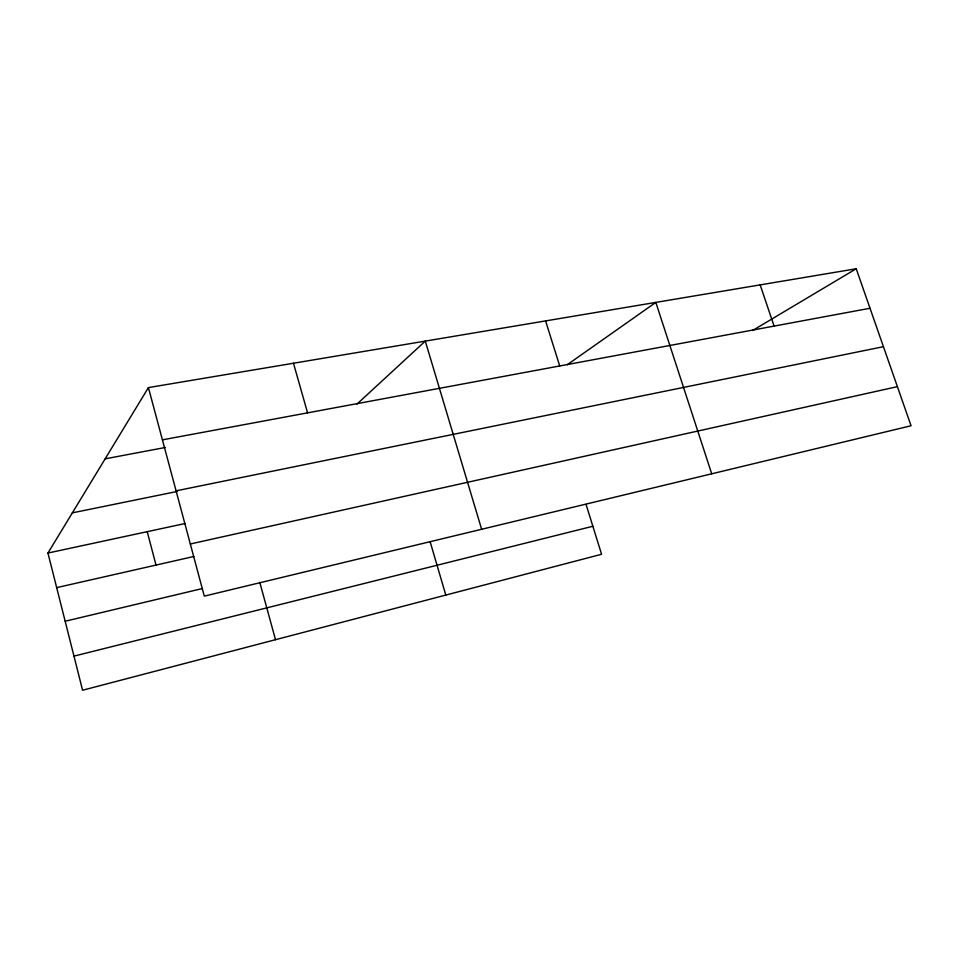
<?xml version="1.0" encoding="UTF-8"?>
<svg xmlns="http://www.w3.org/2000/svg" width="959" height="959" viewBox="0 0 959 959"><rect width="100%" height="100%" fill="white"/><g stroke="black" fill="none" stroke-linecap="round" stroke-linejoin="round"><path stroke-width="1.44" d="M586.045 504.41L601.581 554.266L82.582 690.24L47.95 553.043L148.417 387.592L856.219 268.76L911.05 425.748L204.291 596.138L148.417 387.592M357 404.075L425.281 341.104L481.634 529.272M567.213 364.756L655.824 302.397L711.71 473.806M752.599 330.495L856.219 268.76M73.975 656.124L592.854 526.263M65.164 621.24L202.469 588.514M56.677 587.627L193.898 556.484M190.314 543.981L897.396 386.645M47.95 553.043L185.063 523.53M72.357 512.861L177.355 491.428M176.072 490.84L883.443 346.69M105.154 458.834L165.2 447.505M162.419 439.845L870.005 308.259M760.163 284.883L774.093 326.096M545.587 320.905L559.708 365.954M430.123 541.667L445.803 595.083M293.466 363.233L307.575 412.849M259.793 582.389L275.509 639.701M147.218 531.67L156.017 565.079"/></g></svg>
